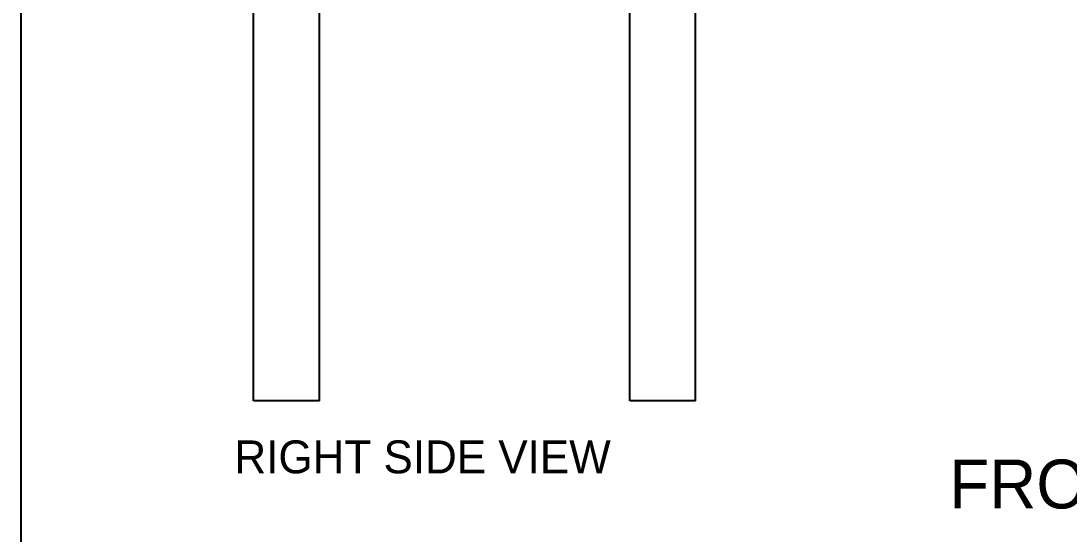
# Model space of a CAD drawing. Header units: millimetres. Extents: x -514 to -279, y -98 to 91.
# Drawn here: x -514.5 to -434.8, y -5.1 to 33.9 of the extents above; entities that cross this region are included whole.
import ezdxf

# ---------------------------------------------------------------- set-up
doc = ezdxf.new("R2010")
doc.units = ezdxf.units.MM
for name, color, linetype in [('BORDER', 7, 'Continuous'), ('HIDDEN', 8, 'Continuous'), ('TEXT', 5, 'Continuous'), ('VISIBLE', 7, 'Continuous')]:
    doc.layers.add(name, color=color, linetype=linetype)

msp = doc.modelspace()

# ---------------------------------------------------------------- linework, layer by layer
at = {"layer": 'BORDER'}
msp.add_lwpolyline([(-514.467, -98.022), (-279.173, -98.022), (-279.173, 91.327), (-514.467, 91.327)], close=True, dxfattribs=at)
at = {"layer": 'HIDDEN'}
for points in [[(-496.78, 5), (-496.78, 35.5)], [(-496.78, 5), (-496.78, 35.5)], [(-496.78, 5), (-496.78, 35.5)], [(-491.78, 5), (-491.78, 35.5)], [(-491.78, 5), (-491.78, 35.5)], [(-491.78, 5), (-491.78, 35.5)], [(-468.18, 5), (-468.18, 35.5)], [(-468.18, 5), (-468.18, 35.5)], [(-468.18, 5), (-468.18, 35.5)], [(-463.18, 5), (-463.18, 35.5)], [(-463.18, 5), (-463.18, 35.5)], [(-463.18, 5), (-463.18, 35.5)], [(-491.78, 5), (-496.78, 5)], [(-491.78, 5), (-496.78, 5)], [(-491.78, 5), (-496.78, 5)], [(-463.18, 5), (-468.18, 5)], [(-463.18, 5), (-468.18, 5)], [(-463.18, 5), (-468.18, 5)]]:
    msp.add_lwpolyline(points, dxfattribs=at)
at = {"layer": 'VISIBLE'}
for points in [[(-496.78, 5), (-496.78, 34.84)], [(-491.78, 5), (-491.78, 34.84)], [(-468.18, 5), (-468.18, 34.84)], [(-463.18, 5), (-463.18, 34.84)], [(-491.78, 5), (-496.78, 5)], [(-463.18, 5), (-468.18, 5)]]:
    msp.add_lwpolyline(points, dxfattribs=at)

# ---------------------------------------------------------------- texts
at = {"layer": 'TEXT'}
for s, height, p in [('RIGHT SIDE VIEW', 2.5, (-498.24, -0.5)), ('FRONT VIEW', 3.7125, (-443.9, -3.168))]:
    msp.add_text(s, height=height, dxfattribs=at).set_placement(p)

doc.saveas('drawing.dxf')
